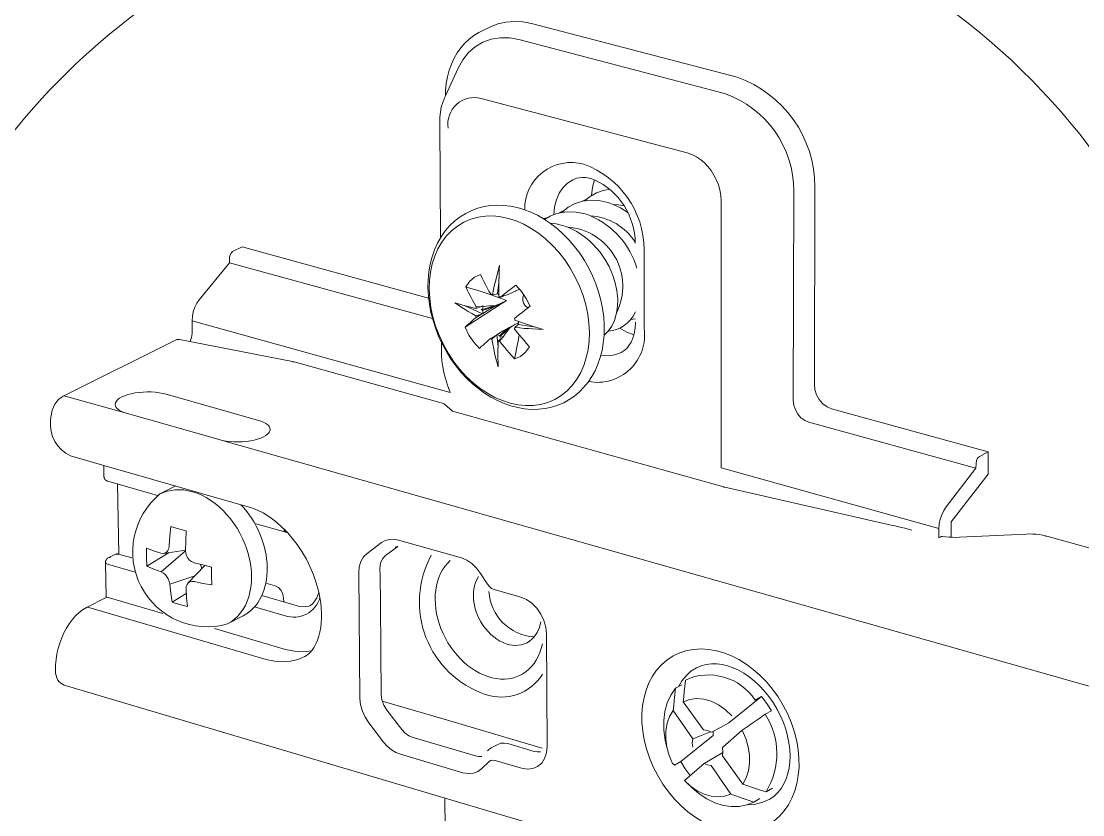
# Model space of a CAD drawing. Header units: metres. Extents: x -8.4 to 7.9, y -3.9 to 2.
# Drawn here: x 1.4515 to 1.5921, y -1.7963 to -1.6912 of the extents above; entities that cross this region are included whole.
import ezdxf

# ---------------------------------------------------------------- set-up
doc = ezdxf.new("R2010")
doc.units = ezdxf.units.M
doc.header["$MEASUREMENT"] = 0
doc.layers.add('PDF15_Geometry_Num_Penna__7', color=7, linetype='Continuous', lineweight=18)

msp = doc.modelspace()

# ---------------------------------------------------------------- linework, layer by layer
at = {"layer": 'PDF15_Geometry_Num_Penna__7', "color": 7, "linetype": 'Continuous', "lineweight": 18, "flags": 128}
for points in [[(1.537417855254832, -1.851493698202419, 0.3615295080487762), (1.611412906961716, -1.762545051636042, 0.3610794286271509), (1.537556355834647, -1.673626190140593)], [(1.558850596593333, -1.742551227074081), (1.558251916667677, -1.742301032478284), (1.557699403601959, -1.741888509245929), (1.557222842467108, -1.74134493170149), (1.556862443108877, -1.740713488197812), (1.556637565823369, -1.740023963805825), (1.556569060160234, -1.739334439413837), (1.556637714748725, -1.713208017673118, 0.3195339185944299), (1.546324633939841, -1.698650564256969), (1.519083208068925, -1.691545335587052)], [(1.555846623264871, -1.744349351806015), (1.555292620945607, -1.744124474520508), (1.554784785486282, -1.743749182626812), (1.554367794493287, -1.743274110745508), (1.554050583487902, -1.742708194397872), (1.55384804500559, -1.742076750894195), (1.553779539342455, -1.741422968587321), (1.553847747154882, -1.713739681189187, 0.3192952708994666), (1.544675434562548, -1.700795089363799), (1.517422094663261, -1.693658586369406)], [(1.544212872411033, -1.715029523685732), (1.54416819480464, -1.714317660490548), (1.544043097506742, -1.713580479985075), (1.543850983799255, -1.712893934100181), (1.543568025625437, -1.71220589896174), (1.543252303873599, -1.711595305007712), (1.542879990486996, -1.71100704985688), (1.542461510240455, -1.710466450819534), (1.541999841641069, -1.709991378938229), (1.541480092153372, -1.709549070634946), (1.540936514608933, -1.709188671276715), (1.540327409908451, -1.70887146027133), (1.539706391179599, -1.708657007760647), (1.512441137251941, -1.701441574328295, 0.5384372620614557), (1.508059753318406, -1.705392266136209)], [(1.526662317217311, -1.738951105550987, 0.5135539451705862), (1.534025186750757, -1.731911404037116), (1.534013272722386, -1.721474715183881, 0.3156787415987523), (1.526029235534732, -1.710180514138623, 0.5053734539226945), (1.518201867820161, -1.71620171515211)], [(1.532851506030832, -1.720627032065265, 0.2884748687905548), (1.527428240316229, -1.712216621587274), (1.527236126608742, -1.712149605177685), (1.526752119206159, -1.712012593851416), (1.526287472099679, -1.711942598934734), (1.525837717528664, -1.711923238638631), (1.525419237282123, -1.711957491470199), (1.525045434641974, -1.712033443401066), (1.524571852014216, -1.712216621587274), (1.523859988819032, -1.712676800933114), (1.523250884118551, -1.71327548085877), (1.522763898208875, -1.714021596885522), (1.522391584822273, -1.714870471406975), (1.522166707536766, -1.715817636662491), (1.522075863070434, -1.716824372059864)], [(1.526197819036186, -1.716754377143182), (1.52503471201644, -1.716507161054479), (1.523917771856633, -1.71646099419454), (1.523115064195119, -1.716541413886046), (1.522322781308429, -1.716745441621904), (1.521557304985575, -1.717049249345372), (1.520832783135247, -1.717478452217447), (1.521634001543215, -1.71802054050834), (1.522493300839493, -1.718687726097131), (1.523306433275832, -1.719410014067139), (1.524086802134151, -1.720212721728654), (1.524809090104159, -1.721060106996561), (1.525486700467775, -1.721961105392138), (1.526119633224999, -1.722923163183118), (1.526684060319088, -1.723926920073398), (1.527191895778413, -1.724955994273967), (1.527632714828151, -1.726007407277732), (1.527994603439928, -1.727091583859517), (1.528299900416942, -1.728174271187757), (1.52852477770245, -1.729270361797914), (1.528672213803544, -1.730366452408071), (1.528739230213133, -1.731461053764682), (1.528739230213133, -1.732533316318096), (1.528716742484582, -1.73283057132596), (1.5292692555503, -1.732264654978324), (1.529721988628408, -1.731597469389533), (1.530083877240185, -1.730852842616328), (1.530331093328889, -1.730038220926442), (1.530365346160456, -1.729905677360812), (1.53050086823318, -1.728976383147853), (1.530523207036376, -1.727981561778852), (1.530423427048767, -1.726943552057004), (1.530185146481342, -1.725859375475219), (1.529833682644389, -1.72478860217535), (1.529372014045002, -1.723735699918039), (1.528807586950913, -1.722743857056131), (1.528174654193689, -1.721829455378635), (1.527281102065844, -1.720801870431613), (1.526773266606518, -1.720314884521937), (1.526243092343996, -1.719875554725747), (1.525689090024732, -1.71946749925403), (1.525102324127447, -1.719092207360336), (1.524503644201791, -1.718777974862043), (1.523894539501309, -1.718508419970143, -0.5336898216331808), (1.530387833889007, -1.729791153763093)], [(1.532851506030832, -1.720494786350344, 0.2367378460232664), (1.526909086529951, -1.716992806635962), (1.526504009565327, -1.716846859788414)], [(1.512204197012707, -1.734555424783411), (1.511447656211131, -1.7337303783187), (1.510814723453907, -1.732792148584462), (1.510308377248128, -1.731766052890986, 0.003875583663909066), (1.515773044211322, -1.728221182674469), (1.515005482933502, -1.728617175192459), (1.515118666203029, -1.728557605050602)], [(1.472334645695016, -1.733415401193634), (1.47240315135815, -1.733382637615613), (1.472471657021285, -1.733372212840789, 0.145151830024719), (1.472028753016583, -1.733434910415092), (1.457054308607439, -1.740906495457427), (1.456793689236818, -1.741050953051428), (1.456488392259804, -1.741310083168504), (1.456217348114357, -1.741615380145518), (1.455980556800478, -1.741963865475377), (1.455788443092992, -1.742348092890351), (1.455630582217072, -1.742766573136892), (1.45550697417272, -1.743196967411804), (1.455438468509586, -1.743660125264737), (1.455414640452843, -1.744102433568021, 0.3218210626770531), (1.458059256900556, -1.748810708654993), (1.462440640834092, -1.750066149394616), (1.462473404412113, -1.75150774682754)], [(1.474187426032103, -1.753543407500127), (1.473045168562007, -1.75331406245398), (1.471926739148654, -1.753294702157876), (1.470876815398436, -1.753476391090538), (1.469895397311352, -1.75384870447714, 0.8103097538968577), (1.478839407335021, -1.771068943234269), (1.480907980510983, -1.76998625590603)], [(1.464203321331622, -1.76184480461852), (1.464303101319231, -1.761810551786953), (1.464405710888603, -1.76180936038403, 0.1963962056569857), (1.463897726503899, -1.761864611690688), (1.46303842720762, -1.762296495219146), (1.463185863308715, -1.762263731641125), (1.46334521343818, -1.762272667162404)], [(1.505834063893298, -1.761966476633263, 0.4649442000522499), (1.512972056141236, -1.780391521509435, 0.3507999112318884), (1.520562334691219, -1.777726502288137)], [(1.513457850648074, -1.766746086965107, 0.3773365124315334), (1.519443905277866, -1.772787541826825), (1.519848982242489, -1.772211200704365), (1.520145343698224, -1.771535079594295), (1.520324054123793, -1.770765135510802)], [(1.482420466412717, -1.768790981009682), (1.486463789791217, -1.769967491311345, 0.4280707663401008), (1.491084049993597, -1.767580962503224)], [(1.54189752992243, -1.785098605193571), (1.539209427271162, -1.781371450342973), (1.539264529652379, -1.780731071318017), (1.539333035315514, -1.780038568418937), (1.539401540978649, -1.779290963138639), (1.539480471416608, -1.778491233984218, -0.369551783161477), (1.548729331641228, -1.781156402130871), (1.54956629213431, -1.780691755024392), (1.545241499835537, -1.78417214056235)], [(1.544393965642276, -1.788555311600141), (1.547092493068369, -1.792281423973257), (1.547771592685532, -1.792509279765857), (1.548504305430365, -1.792759474361654), (1.549305523838334, -1.793017115225183), (1.550164823134611, -1.793297094891908, 0.2921102695744752), (1.550040470463486, -1.783020351869557), (1.549194574449126, -1.78362052104876), (1.548402291562436, -1.784171544860931), (1.547668089564056, -1.784680869573803), (1.54699077705115, -1.785155643604398), (1.544383094091387, -1.787438669291043)]]:
    msp.add_lwpolyline(points, format="xyb", dxfattribs=at)
for points in [[(1.513661431607868, -1.691978559443702), (1.514654763723323, -1.691579439493264), (1.515704687473541, -1.691344137432932), (1.516800778083699, -1.6912532929666), (1.517941546300248, -1.691320309376189), (1.519083803770344, -1.69154369740815)], [(1.512407629047146, -1.692586621666701), (1.512114246098504, -1.692731079260703), (1.511457485284537, -1.693127220704048), (1.510837955809231, -1.693600803331806), (1.510263103940317, -1.694145870129791), (1.509741865199074, -1.694741571548355), (1.509268282571316, -1.6954072678836), (1.508849802324775, -1.696131045107155), (1.508499827741369, -1.696899499937102), (1.508206444792727, -1.697714121626988), (1.507978589000126, -1.69858384569809), (1.507810303349381, -1.699487822600761), (1.507720948136597, -1.700421584574359), (1.507697120079854, -1.701123022994718), (1.509391890615668, -1.69743116345317)], [(1.512407777972501, -1.692585728114573), (1.513661729458577, -1.691978112667638)], [(1.509391443839605, -1.697431908079943), (1.510002037793632, -1.696335817469786), (1.510758578595208, -1.695387162960723), (1.511650641469507, -1.694608283355951), (1.512667801641704, -1.694008114176748), (1.513763892251861, -1.693614951240496), (1.514937424046432, -1.693419859025917), (1.516169036729312, -1.693431773054288), (1.517422988215388, -1.693659628846889)], [(1.507618636417959, -1.701294436077909), (1.507697566855918, -1.701123171920073)], [(1.507618487492604, -1.7012941382272), (1.507471051391509, -1.701644112810606), (1.507337018572332, -1.702004512168837), (1.507156818893217, -1.702624041644143), (1.507031721595319, -1.703273356190378), (1.506963215932184, -1.703927138497251), (1.506940877128988, -1.704592834832496), (1.507065974426886, -1.719906829050221)], [(1.527055926929626, -1.714305150760758), (1.527158685424328, -1.713219484925426), (1.527428240316229, -1.712217217288692)], [(1.529507982893789, -1.713470275222641), (1.528592091962747, -1.713638560873386), (1.527700029088448, -1.713967685907142), (1.526874982623738, -1.714427865252982), (1.526119931075709, -1.715029523685732)], [(1.529190920813759, -1.71524159339074), (1.528027813794013, -1.714991398794943), (1.526921298409031, -1.714948210442098), (1.525893713462009, -1.715073307739996), (1.524898892093007, -1.715390518745381), (1.523962151612316, -1.71587601540151), (1.523126680372781, -1.716541711736755)], [(1.525780530192482, -1.715094157289645), (1.526377720864592, -1.714802263594549)], [(1.529496366716127, -1.715331842155652), (1.529191069739114, -1.715240997689321)], [(1.54420125623337, -1.750405103501779), (1.544213170261742, -1.715029374760376)], [(1.507336422870914, -1.734092415855832), (1.506839012186413, -1.733054406133985), (1.506410107165048, -1.73198214358057), (1.506060132581641, -1.730884563716867), (1.505777174407824, -1.729791451613802), (1.505573146671966, -1.72870578577847), (1.505439113852789, -1.727609695168313), (1.505382522218025, -1.726535943361352), (1.505404861021222, -1.725474105582762), (1.505506130262377, -1.724436095860915), (1.505687819195039, -1.723418935688718), (1.50593652453729, -1.722436028348088), (1.506262671063953, -1.72149779861385), (1.506670726535669, -1.720620628275015), (1.507132395135056, -1.719782178528387), (1.50768639745432, -1.719006277430708), (1.508286566633523, -1.718303349756803), (1.50893885968685, -1.717680841774404), (1.509640298107209, -1.717141731990603), (1.51038641413396, -1.716677084884124), (1.511187632541928, -1.716294346722697), (1.511978426175071, -1.715997985266961), (1.512815386668153, -1.715786511263371), (1.513661282682513, -1.715649499937101), (1.514519092725245, -1.715594397555884), (1.515412644853091, -1.715615247105534), (1.516303218473844, -1.71571651634669), (1.517196770601689, -1.715908630054177), (1.518078408701163, -1.716169249424798), (1.518991321125112, -1.716522202515297), (1.519895298027782, -1.716936215001199), (1.52077544687371, -1.717444050460524), (1.52083352776202, -1.717478303292092)], [(1.522787428414909, -1.716608728146344), (1.523384619087019, -1.71630343116933)], [(1.529913804485186, -1.715491787986537), (1.529496813492191, -1.715332437857071)], [(1.531371039080347, -1.715683901694024), (1.530624923053596, -1.715536465592929), (1.529913059858412, -1.715491787986537)], [(1.531845068484169, -1.71654186066211), (1.530896413975106, -1.715943180736454), (1.529913506634477, -1.715491936911892)], [(1.520630691428999, -1.717353354919548), (1.520901735574446, -1.717308677313156), (1.521159376437974, -1.717262510453217)], [(1.523193250006305, -1.718268352298462), (1.522380117569965, -1.718074749337429), (1.521589323936822, -1.717988372631737)], [(1.526503264938554, -1.716847455489833), (1.526197967961541, -1.716755121769955)], [(1.523510312086336, -1.718371408643873), (1.52319310108095, -1.718268650149171)], [(1.5238942416506, -1.718508122119434), (1.523510014235626, -1.718371110793164)], [(1.479517613400056, -1.721748439985711), (1.479313585664198, -1.721928639664826), (1.479157214041825, -1.722242872163118), (1.479112536435433, -1.722583911225246)], [(1.480771267035423, -1.721126080928666), (1.479517315549347, -1.721748588911066)], [(1.505473366684356, -1.72790322704231), (1.480771118110068, -1.721125634152602)], [(1.479111642883304, -1.72258435800131), (1.47912206765813, -1.723217290758534), (1.475090658308, -1.728109488658488)], [(1.505980904292973, -1.730614115272839), (1.479122216583484, -1.723216992907825)], [(1.514780307797285, -1.727712155812306), (1.514768393768914, -1.726967529039101), (1.514780307797285, -1.726285450914846), (1.51479073257211, -1.725658475171808), (1.514813071375307, -1.725012139132666), (1.514836899432049, -1.724310700712308), (1.514881577038441, -1.723555649164278), (1.514689463330954, -1.724267512359462), (1.514507774398293, -1.724933208694706), (1.514361827550744, -1.725533377873909), (1.514215880703196, -1.726120143771195), (1.514066955348556, -1.726751587274872), (1.513919519247461, -1.727451536441684)], [(1.512340165861494, -1.724787708623222), (1.511571711031547, -1.725145129474361), (1.510906014696302, -1.725700621047171), (1.510386265208605, -1.726413973495901), (1.510623056522484, -1.726899470152031), (1.510849423061539, -1.727350713976592), (1.511063875572221, -1.72775430168767), (1.511278328082905, -1.728162357159386), (1.511515119396783, -1.728592751434298), (1.51178616354223, -1.72906484480851)], [(1.513920114948879, -1.727451089665621), (1.513830759736095, -1.727440664890796), (1.513739915269764, -1.727440664890796), (1.513468871124318, -1.726967082263038), (1.513232079810438, -1.726527752466847), (1.513017627299755, -1.726119696995131), (1.512803174789073, -1.725713130776961), (1.512576808250019, -1.72527380098077), (1.512340016936139, -1.724788304324641)], [(1.514779712095867, -1.725849695327167), (1.514586109134834, -1.727304696042009), (1.514630786741226, -1.727361287676772)], [(1.514960060700337, -1.727801511025091), (1.515310035283743, -1.727520042104819), (1.515649585092325, -1.727248997959373), (1.515965306844163, -1.726998803363576), (1.516281028596002, -1.726763501303244), (1.516620578404583, -1.726489478650704), (1.517015230594382, -1.726187160180783)], [(1.517015081669027, -1.726187011255429), (1.517773111724149, -1.727010568466593), (1.518406044481373, -1.72794879820083), (1.518912390687152, -1.728988297176224)], [(1.513920263874234, -1.727450940740266), (1.514440013361931, -1.727382435077131)], [(1.514586406985543, -1.727303951415235), (1.514438970884449, -1.727382881853195)], [(1.514779712095867, -1.727382584002486), (1.514699292404361, -1.727375137734754), (1.514630786741226, -1.727361734452836)], [(1.514779712095867, -1.727711262260178), (1.514869067308652, -1.727754450613024), (1.514959911774982, -1.727802106726509)], [(1.515503191468712, -1.7275755912621), (1.515355755367618, -1.727656010953606), (1.514959613924273, -1.727801957801154)], [(1.516237095616383, -1.727327332695914), (1.515887121032977, -1.727450940740266), (1.515458216011611, -1.727608801616185)], [(1.51710533043394, -1.726909299225437), (1.516237095616383, -1.727327779471978)], [(1.516879410670949, -1.727010121690529), (1.516959830362455, -1.726989272140879), (1.517105777210003, -1.726908852449373)], [(1.517512492353527, -1.726706313967061), (1.516959979287809, -1.726989272140879)], [(1.518088386699924, -1.727440664890796), (1.517940950598829, -1.727769789924552), (1.517932015077551, -1.728173377635629), (1.518055623121903, -1.72859185788217), (1.518314753238978, -1.72895672500104), (1.518642389019188, -1.729190537807826)], [(1.474152577499117, -1.730896477745238), (1.474186830330684, -1.730300776326675), (1.474310438375036, -1.729700607147472), (1.474502552082523, -1.729110862743094), (1.47477359622797, -1.728568774452201), (1.475090807233355, -1.728110084359907)], [(1.511741932711902, -1.729260085948443), (1.511210269195834, -1.729137967157638), (1.510736686568075, -1.729020316127472), (1.510294378264792, -1.728907132857945), (1.509865473243426, -1.72879692809551), (1.509414229418864, -1.728671830797612), (1.50893915753756, -1.728525883950064), (1.509414229418864, -1.728840116448356), (1.509865473243426, -1.729137967157638), (1.510294378264792, -1.729407522049538), (1.510723283286158, -1.729666652166614), (1.511198355167462, -1.729948121086885), (1.51173001868353, -1.730241504035527)], [(1.510227659705913, -1.728898197336666), (1.512622379408539, -1.729983863171999)], [(1.512486261634397, -1.729012125232967), (1.511741634861192, -1.729259341321671), (1.511763973664388, -1.729156582826969), (1.511786312467584, -1.729065738360637)], [(1.511786759243649, -1.729065440509928), (1.512486708410461, -1.729011827382257)], [(1.515005482933502, -1.728616132714976), (1.51424745287838, -1.728918451184898), (1.51348048730198, -1.729156731752323), (1.512633102034072, -1.729418840376491), (1.512417160269844, -1.729418840376491)], [(1.512633102034072, -1.728929918437205), (1.512485665932978, -1.729011827382257)], [(1.514147226114707, -1.729065142659219), (1.513469615751091, -1.72946277335611), (1.512654994061205, -1.729934866730322), (1.51262371973673, -1.729982522843807)], [(1.514147672890771, -1.729065291584573), (1.513423895667216, -1.729290168870081), (1.512633102034072, -1.729532917198146), (1.512645016062444, -1.729732477173365), (1.512655440837269, -1.729935015655676)], [(1.512633548810137, -1.728930067362559), (1.512678226416529, -1.728997083772148), (1.512645462838508, -1.729201111508006), (1.512633548810137, -1.729418542525782)], [(1.512678226416529, -1.728997083772148), (1.513130959494637, -1.728965809447673), (1.513536036459261, -1.728944959898023), (1.514247899654444, -1.728918153334188)], [(1.514147077189352, -1.729065440509928), (1.515118070501611, -1.728557605050602)], [(1.518912986388571, -1.72898814825087), (1.518528758973597, -1.729281531199512), (1.518178784390191, -1.729563000119783), (1.517851148609981, -1.729810216208487), (1.517545851632967, -1.730049986029459), (1.517218215852757, -1.730307626892988), (1.516857816494526, -1.730602499095177)], [(1.510307632621355, -1.73176679751776), (1.510554848710059, -1.731538941725159), (1.510791640023938, -1.731327467721569), (1.511019495816539, -1.731123439985711), (1.511244373102047, -1.730919412249853), (1.511481164415925, -1.730706448992716), (1.511764122589743, -1.730468168425291)], [(1.51173001868353, -1.730241801886236), (1.512476134710281, -1.73004968817875)], [(1.512476879337055, -1.730050134954814), (1.511763526888325, -1.730468615201355), (1.511741188085129, -1.730355431931828), (1.511730763310304, -1.730242248662301)], [(1.512417904896617, -1.729418840376491), (1.512633846660846, -1.729533512899565)], [(1.512476134710281, -1.730049837104104), (1.512623570811376, -1.729982820694516)], [(1.516858114345235, -1.730602499095177), (1.516880453148432, -1.730705257589879), (1.516890877923256, -1.730818440859407)], [(1.529269404475655, -1.73226420820226), (1.529823406794919, -1.732195702539125), (1.530377409114183, -1.732048266438031), (1.53089715860188, -1.731821899898977), (1.531381166004462, -1.731538941725159), (1.531823474307746, -1.731178542366928), (1.532228551272369, -1.73076304062748), (1.532580015109322, -1.73027754397135), (1.532873398057964, -1.729741412694643)], [(1.532252379329112, -1.730725511438111), (1.532873398057964, -1.730637645478872)], [(1.473903872156867, -1.733651001104676), (1.474051308257961, -1.733132740870526), (1.474142152724292, -1.732590652579633), (1.474176405555859, -1.732070903091936), (1.474152577499117, -1.73089588204382)], [(1.508331244239915, -1.74040565948977), (1.474152875349826, -1.730896775595947)], [(1.516033365731234, -1.731856152730544), (1.515366180142443, -1.732255272680982), (1.51455453695965, -1.73272885530874)], [(1.514936232643595, -1.733133485497299), (1.514903469065573, -1.732871376873131), (1.515491724216405, -1.732342691864156), (1.516033812507298, -1.73185570595448)], [(1.515377796320105, -1.732974879994607), (1.515185682612618, -1.73295254119141), (1.514993568905131, -1.732906374331472), (1.515638415690726, -1.732341947237383), (1.516225181588011, -1.731820708496139)], [(1.516225330513366, -1.731821155272203), (1.515851527873217, -1.732354308041818), (1.51562665058771, -1.73264769099046), (1.515377945245459, -1.732973837517124)], [(1.516834733064557, -1.731440204215032), (1.516033514656589, -1.73185570595448)], [(1.517365651953852, -1.731155161086249), (1.516892069326093, -1.731405355682046), (1.516224883737302, -1.731820857421494)], [(1.516868688045415, -1.735966343593279), (1.517635653621816, -1.735616369009872), (1.518302839210607, -1.735068323704794), (1.518834502726675, -1.734351992748971), (1.518450275311702, -1.733936491009523), (1.51811072550312, -1.733537371059085), (1.517806917779652, -1.733179950207947), (1.517500131549092, -1.732816572342623), (1.5171858990508, -1.732435323434742), (1.516834435213847, -1.731993015131459)], [(1.517229832030419, -1.731495604446958), (1.516879857447013, -1.731800901423972), (1.516857518643817, -1.731902170665128), (1.516835179840621, -1.731993015131459)], [(1.516880155297722, -1.731800752498618), (1.517535426858142, -1.731855854879835), (1.518144531558624, -1.731910957261052), (1.518720872681084, -1.731946699346166), (1.519297213803544, -1.731992866206105), (1.519950996110418, -1.732025629784125), (1.520652434530776, -1.732062861122786), (1.519950996110418, -1.73184543010501), (1.519309127831916, -1.731641402369152), (1.518720872681084, -1.731461202690036), (1.518154956333448, -1.73126908898255), (1.517545851632967, -1.731051657964774), (1.516892069326093, -1.730817845157988)], [(1.517377268131514, -1.731417120785062), (1.517229832030419, -1.731496051223022)], [(1.517376821355449, -1.731417120785063), (1.517332143749057, -1.731347125868381), (1.517364907327079, -1.731178840217638), (1.517376821355449, -1.730998640538522)], [(1.519680994442454, -1.73176679751776), (1.517377119206159, -1.731416822934353)], [(1.532873993759383, -1.731068486529848), (1.532827826899444, -1.731881618966188), (1.532714643629917, -1.732580078879453), (1.532658051995154, -1.732781128108219), (1.531709397486091, -1.732420728749988), (1.530783081780224, -1.731881618966188)], [(1.47247180594664, -1.733371766064725), (1.487650278091641, -1.736341337636264), (1.487660702866466, -1.736350273157543), (1.50744990399115, -1.741864979039896), (1.50752883442911, -1.74189625336437), (1.507597340092245, -1.741955823506227)], [(1.513661431607868, -1.733256051064168), (1.513379962687597, -1.733497310138687), (1.513131257345347, -1.733719208917102), (1.512904890806293, -1.733924725906506), (1.512678524267238, -1.734116839613993), (1.512452157728184, -1.734331292124676), (1.512203452385934, -1.734556169410183)], [(1.513830312960031, -1.733345853053017), (1.513965835032754, -1.734023463416634), (1.514090932330653, -1.734637035877754), (1.514216029628551, -1.735189548943472), (1.514348573194181, -1.735753976037561), (1.514507923323647, -1.736349677456124), (1.514689612256309, -1.736996013495266), (1.514665784199567, -1.736400312076702), (1.514644934649917, -1.735844820503892), (1.514644934649917, -1.735323581762648), (1.514655359424742, -1.734805321528498), (1.514665784199567, -1.734240894434409), (1.514689612256309, -1.733607961677185)], [(1.514362423252163, -1.73284084717543), (1.514508370099711, -1.732769363005202)], [(1.514666379900985, -1.734351992748971), (1.514508519025066, -1.732770405482685)], [(1.514554388034295, -1.73272885530874), (1.514722673685039, -1.732807785746699), (1.514902873364155, -1.732871823649195)], [(1.514689612256309, -1.733607365975767), (1.515276378153594, -1.733111444544812)], [(1.515275782452176, -1.733110550992685), (1.514869216234006, -1.73361838645201)], [(1.514936828345013, -1.73313318764659), (1.514993419979776, -1.732906821107536)], [(1.515275186750757, -1.733110104216621), (1.515422622851851, -1.733043087807032), (1.515377945245459, -1.732974582143898)], [(1.517467367971071, -1.732769660855912), (1.517376523504741, -1.733325152428722), (1.517251426206842, -1.734011698313616), (1.517173985022429, -1.734410818264054), (1.517083140556098, -1.734872486863441), (1.516981871314942, -1.735381811576313), (1.516868688045415, -1.735965598966505)], [(1.530987109516083, -1.735108086774483), (1.531371336931056, -1.734860870685779), (1.531721311514462, -1.734555573708765), (1.532014694463105, -1.734195174350534), (1.532285738608552, -1.733754355300797), (1.53252252992243, -1.733212267009904), (1.532658051995154, -1.732781872734992)], [(1.507167690444106, -1.733764184374204), (1.507178115218931, -1.735470868938389)], [(1.51686853912006, -1.735965896817214), (1.516485800958633, -1.735550395077766), (1.516156675924877, -1.735167656916339), (1.515851378947862, -1.734817682332933), (1.515547571224396, -1.734454304467609), (1.515219935444185, -1.734050716756532), (1.514868471607233, -1.733618833228074), (1.514779116394449, -1.733618833228074), (1.514689761181664, -1.733606919199703)], [(1.487491821514304, -1.736373356587512), (1.487570751952263, -1.736342082263037), (1.487649682390223, -1.736342082263037)], [(1.507177966293576, -1.735471762490516), (1.507222643899968, -1.736216389263721), (1.507335827169495, -1.736995268868493), (1.507495177298961, -1.73776372369844), (1.507697715781273, -1.73855153882449), (1.507968759926719, -1.739421262895593), (1.508330648538497, -1.740405659489769)], [(1.528287837463216, -1.735480400161085), (1.529236491972279, -1.735550395077766), (1.530150893649774, -1.735425297779868), (1.530986364889309, -1.735108086774483)], [(1.457053712906021, -1.740906495457427), (1.457201149007116, -1.740858839343942), (1.457357520629488, -1.740879688893592)], [(1.457357669554843, -1.740879837818946), (1.465579838384568, -1.743206051858437)], [(1.470708678673046, -1.740631877103469), (1.482828224033724, -1.744054181753117)], [(1.5075974890176, -1.741955823506227), (1.508623584711076, -1.742856821901804), (1.508544654273115, -1.742832993845062)], [(1.465580583011341, -1.743205902933082), (1.47771204240039, -1.746652035639473)], [(1.544721899273195, -1.752945770051953), (1.508623882561785, -1.742857566528578)], [(1.558850447667978, -1.742550929223372), (1.57959872807655, -1.748247324038387), (1.578389454196866, -1.748913020373632)], [(1.555846921115581, -1.744348756104597), (1.577971271801034, -1.750436824602317), (1.577984675082952, -1.749788999309629)], [(1.477711297773616, -1.746652631340892), (1.596224605743307, -1.780251680601428)], [(1.579599174852614, -1.748246877262323), (1.579575346795872, -1.751213470326769), (1.574698041431382, -1.757539819391915)], [(1.578390049898285, -1.748912871448277), (1.578186022162426, -1.749116899184135), (1.578040075314878, -1.749431131682427), (1.577984972933661, -1.749790041787112)], [(1.481709347844306, -1.755574600412074), (1.462441385460865, -1.750065851543907)], [(1.544200958382661, -1.750404358875006), (1.573070138379802, -1.758432924743697), (1.573114815986194, -1.757822330789669), (1.573239913284092, -1.757202801314363), (1.573442451766404, -1.756592207360336), (1.573703071137026, -1.756024801759154), (1.574018792888864, -1.755549729877849)], [(1.574018346112801, -1.755550325579267), (1.577970825024971, -1.750436228900899)], [(1.462971559723387, -1.752153040389199), (1.462959645695015, -1.752153040389199), (1.462947731666644, -1.752153040389199), (1.462947731666644, -1.752141126360828), (1.462926882116994, -1.752141126360828), (1.462914968088623, -1.752129212332457), (1.462903054060252, -1.752129212332457), (1.462892629285427, -1.752129212332457), (1.462880715257056, -1.752118787557631), (1.462870290482231, -1.752118787557631), (1.46285837645386, -1.752118787557631), (1.462847951679035, -1.752109852036353), (1.462836037650664, -1.752109852036353), (1.462836037650664, -1.752097938007982), (1.462824123622292, -1.752097938007982), (1.462813698847467, -1.752086023979611), (1.462801784819096, -1.752086023979611), (1.462791360044271, -1.752071131444147), (1.4627794460159, -1.752062195922868), (1.462767531987529, -1.752062195922868), (1.462767531987529, -1.752051771148043), (1.462755617959157, -1.752051771148043), (1.462746682437879, -1.752042835626765), (1.462734768409508, -1.752042835626765), (1.462734768409508, -1.752027943091301), (1.462722854381136, -1.752027943091301), (1.462710940352765, -1.752016029062929), (1.46270051557794, -1.752007093541651), (1.462690090803116, -1.751996668766826), (1.462678176774744, -1.751981776231362), (1.462666262746373, -1.751972840710084), (1.462655837971548, -1.751960926681712), (1.462643923943177, -1.751950501906888), (1.462632009914806, -1.751940077132062), (1.462632009914806, -1.751926673850145), (1.46262158513998, -1.751926673850145), (1.462609671111609, -1.751917738328866), (1.462609671111609, -1.751901356539856), (1.462599246336785, -1.751893910272124), (1.462587332308413, -1.75187901773666), (1.462575418280042, -1.751859657440556), (1.462564993505217, -1.751847743412185), (1.462554568730392, -1.751825404608989), (1.462554568730392, -1.751814979834164), (1.462542654702021, -1.751801576552247), (1.46253074067365, -1.751780727002597), (1.46253074067365, -1.751768812974225), (1.46253074067365, -1.751756898945854), (1.462518826645278, -1.751756898945854), (1.462518826645278, -1.751746474171029), (1.462518826645278, -1.751734560142658), (1.462508401870453, -1.751725624621379), (1.462508401870453, -1.751713710593008), (1.462508401870453, -1.751700307311091), (1.462497977095629, -1.751689882536266), (1.462497977095629, -1.75166754373307), (1.462497977095629, -1.751655629704698), (1.462486063067257, -1.751655629704698), (1.462486063067257, -1.751643715676327), (1.462486063067257, -1.751621376873131), (1.462486063067257, -1.75160946284476), (1.462474149038886, -1.751597548816388), (1.462474149038886, -1.751576699266739), (1.462474149038886, -1.751564785238367), (1.462474149038886, -1.751545424942264), (1.462474149038886, -1.751533510913893), (1.462474149038886, -1.751518618378429), (1.462474149038886, -1.751506704350057)], [(1.469545124877237, -1.754038733229662), (1.462971559723387, -1.752153338239908)], [(1.464428794318548, -1.761821572263196), (1.464270933442628, -1.75252565162651)], [(1.471973948486075, -1.75278716454926), (1.469894950535288, -1.75384900232785)], [(1.544551826518195, -1.752976299749654), (1.544630756956155, -1.752945025425179), (1.544721601422486, -1.752945025425179)], [(1.569479399154055, -1.75864544122477), (1.568993902497926, -1.758523322433964), (1.568563508223013, -1.758398225136065), (1.568145027976473, -1.75829695589491), (1.567716122955106, -1.758183772625383), (1.56725445435572, -1.758072078609402), (1.566745129642848, -1.757958895339875), (1.54472204819855, -1.752946067902662)], [(1.486814062225333, -1.759008223388675), (1.486645776574588, -1.758817598934735), (1.485875832491095, -1.758061058133159), (1.485107377661148, -1.757407275826285), (1.484329987309922, -1.756838380971557), (1.483560043226429, -1.756366287597345), (1.482918174947926, -1.756038651817135), (1.482295666965527, -1.755769096925235), (1.481708901068242, -1.755574004710655)], [(1.471330293103317, -1.758159497792577), (1.471206685058965, -1.759438766588942), (1.471114351339088, -1.76070463210339), (1.471059248957871, -1.76105311743325), (1.470934151659972, -1.761347989635438), (1.470764376755682, -1.761540103342925), (1.470572263048195, -1.761662222133731), (1.47031313293112, -1.761730727796866), (1.470019749982477, -1.761684560936927)], [(1.471329697401898, -1.758159497792577), (1.472334943545725, -1.758452880741219), (1.4733610392392, -1.758747752943408)], [(1.47336133708991, -1.758747901868763), (1.473306234708693, -1.760036106186407), (1.473271981877125, -1.761324310504051)], [(1.482441911663785, -1.757746825634866), (1.486555229958967, -1.75891886817589), (1.486430132661069, -1.758839937737931), (1.486349712969562, -1.758692501636836), (1.486318438645088, -1.758488473900978)], [(1.573319141572762, -1.759502655566083), (1.57305852220214, -1.759651580920724), (1.573070436230511, -1.758433371519761)], [(1.574640854095199, -1.759573246184183), (1.574673617673221, -1.759154765937642), (1.574685531701592, -1.758748199719472), (1.574697445729964, -1.757540415093334)], [(1.486825678402995, -1.759008223388675), (1.486554634257548, -1.75891886817589)], [(1.490925593416259, -1.766844973400589), (1.490892829838238, -1.766664773721473), (1.490597957636049, -1.765617828478348), (1.490236069024272, -1.764553012192665), (1.489796739228081, -1.763528405752736), (1.489287414515209, -1.762487417523796), (1.488700648617924, -1.761480682126423), (1.4880677158607, -1.760533516870907), (1.487378191468713, -1.759641453996608), (1.486813764374623, -1.759008521239384)], [(1.501485592463137, -1.759945559570785), (1.500876487762655, -1.759835354808351), (1.500288232611824, -1.759857693611547), (1.499734230292559, -1.760003640459095), (1.499250222889977, -1.760286598632912), (1.497318661040284, -1.761719260544558)], [(1.509810221936854, -1.762319131873052), (1.501485294612428, -1.759945261720075)], [(1.573318843722052, -1.759503251267501), (1.573351607300073, -1.759482401717852), (1.573387349385187, -1.75947048768948), (1.573409688188383, -1.75947048768948), (1.573442451766404, -1.759460062914656), (1.573466279823147, -1.759460062914656), (1.573499043401168, -1.759460062914656)], [(1.573499192326522, -1.759459616138592), (1.573940011376259, -1.75952663254818), (1.574403169229193, -1.759560885379747), (1.574866327082126, -1.75958471343649), (1.575319060160234, -1.759595138211315), (1.575770303984796, -1.759572799408119)], [(1.58737084448455, -1.759438915514296), (1.587175752269971, -1.759383813133079), (1.586782589333719, -1.759303393441573), (1.586376023115549, -1.759236377031985), (1.585959032122554, -1.759191699425593), (1.585516723819271, -1.759154468086932), (1.585075904769534, -1.759142554058561), (1.584635085719797, -1.759154468086932), (1.575771048611569, -1.759572948333473)], [(1.587188857701179, -1.759459616138592), (1.587278212913964, -1.759425363307024), (1.587370546633841, -1.759438766588942)], [(1.587370397708486, -1.759439511215715), (1.601655317725643, -1.763403904156256), (1.601567451766404, -1.763391990127885), (1.601475118046527, -1.763424753705906)], [(1.468099506459737, -1.761041948031651), (1.469037736193975, -1.761371073065408), (1.470019154281058, -1.7616853055637)], [(1.468144630842193, -1.763403904156256), (1.468099953235801, -1.762225904601046), (1.468099953235801, -1.761041948031651)], [(1.471114351339088, -1.761620969810495), (1.468144779767548, -1.763403606305547)], [(1.473272726503899, -1.761388348406546), (1.470052960336562, -1.764180698806063)], [(1.470391616593016, -1.761719856245977), (1.473273322205317, -1.761301375999436)], [(1.47327213080248, -1.761323565877277), (1.473306383634047, -1.761707793292251), (1.473419566903574, -1.762057767875657), (1.473587852554318, -1.7623511508243), (1.473803794318548, -1.762601345420096), (1.474085263238819, -1.762812819423687), (1.474412899019029, -1.762961744778327), (1.475553667235579, -1.76325512772697), (1.476728688283695, -1.763538085900788)], [(1.499768929900191, -1.762001176240893), (1.501405619547695, -1.760791902361209), (1.501293925531713, -1.760815730417951), (1.501168828233816, -1.760852961756612), (1.501057134217835, -1.760893171602365)], [(1.4626655181196, -1.762914535440906), (1.462745937811106, -1.763041121992351), (1.462938051518592, -1.763130477205135), (1.466619486285316, -1.764204229012096)], [(1.462756958287349, -1.767548496775913), (1.462666113821018, -1.762915428993034), (1.462666113821018, -1.762903514964663), (1.462666113821018, -1.762893090189838), (1.462666113821018, -1.762872240640188), (1.462678027849389, -1.76286330511891), (1.462678027849389, -1.762849901836992), (1.462678027849389, -1.762839477062167), (1.462678027849389, -1.762827563033796), (1.462678027849389, -1.762814159751878), (1.462678027849389, -1.762802245723507), (1.462678027849389, -1.762790331695136), (1.462689941877761, -1.762781396173857), (1.462689941877761, -1.762770971399032), (1.462689941877761, -1.762760546624207), (1.462689941877761, -1.76274714334229), (1.462700366652586, -1.762724804539094), (1.462700366652586, -1.762714379764269), (1.462700366652586, -1.762697997975258), (1.46271079142741, -1.762692040961073), (1.46271079142741, -1.762680126932701), (1.46271079142741, -1.76266821290433), (1.462722705455782, -1.762656298875959), (1.462722705455782, -1.762645874101134), (1.462722705455782, -1.762633960072763), (1.462734619484153, -1.762633960072763), (1.462734619484153, -1.762622046044391), (1.462746533512524, -1.762601196494742), (1.462746533512524, -1.76258928246637), (1.462756958287349, -1.762577368437999), (1.462756958287349, -1.762566943663174), (1.462767383062174, -1.762566943663174), (1.462767383062174, -1.762555029634803), (1.462779297090545, -1.762544604859978), (1.462779297090545, -1.762531201578061), (1.462791211118917, -1.762520776803236), (1.462801635893741, -1.762511841281957), (1.462801635893741, -1.762501416507132), (1.462813549922113, -1.762488013225215), (1.462823974696938, -1.762476099196843), (1.462835888725309, -1.762467163675565), (1.462835888725309, -1.762452271140101), (1.46284780275368, -1.762452271140101), (1.46284780275368, -1.762441846365276), (1.462858227528505, -1.762441846365276), (1.462858227528505, -1.762429932336905), (1.462870141556876, -1.762429932336905), (1.462882055585247, -1.762420996815626), (1.462882055585247, -1.762409082787255), (1.462892480360072, -1.762409082787255), (1.462892480360072, -1.762397168758884), (1.462902905134897, -1.762397168758884), (1.462914819163268, -1.762386743984059), (1.462926733191639, -1.762374829955688), (1.462938647220011, -1.762365894434409), (1.462947582741289, -1.762351001898945), (1.462959496769661, -1.762351001898945), (1.462971410798032, -1.762342066377667), (1.462983324826403, -1.762342066377667), (1.462983324826403, -1.762325684588656), (1.462993749601228, -1.762325684588656), (1.4630056636296, -1.76231972757447), (1.463016088404424, -1.762307813546099), (1.463028002432796, -1.762307813546099), (1.46303842720762, -1.762295899517728)], [(1.463897875429253, -1.761864462765333), (1.464033397501976, -1.761821274412487), (1.464203172406267, -1.76184510246923)], [(1.466179858638416, -1.76232613136472), (1.464406157664643, -1.761809360384116)], [(1.497318809965638, -1.761719856245977), (1.496843738084334, -1.76218301409891), (1.496493763500928, -1.762790629545845), (1.496279310990245, -1.763503981994575), (1.49621080532711, -1.764294775627718)], [(1.499769376676255, -1.762001920867667), (1.499362810458085, -1.762441250663858), (1.499114105115835, -1.763028016561143), (1.499035174677875, -1.763719030206677)], [(1.512362653590045, -1.764361047410533), (1.511832479327523, -1.763659608990174), (1.511211460598671, -1.763063907571611), (1.510521936206684, -1.762612663747049), (1.509810073011499, -1.762319280798406)], [(1.468144928692903, -1.763404797708384), (1.46908315842714, -1.763796471391089), (1.470052662485853, -1.764180698806063), (1.470346045434495, -1.764329624160704), (1.470617089579942, -1.764553012192665), (1.4708211173158, -1.764815120816833), (1.470990892220091, -1.765099568244198), (1.471126414292814, -1.765434650292139), (1.471205344730774, -1.765806963678742)], [(1.473588299330383, -1.765669952352472), (1.475825158157089, -1.763322888763331)], [(1.475249114885338, -1.763174112334045), (1.475350384126494, -1.763458559761409), (1.475429314564454, -1.763741517935227)], [(1.476728241507631, -1.763538532676852), (1.476740155536003, -1.764723978499793), (1.476761005085653, -1.765896021040817)], [(1.496210656401755, -1.76429388207559), (1.496380431306046, -1.780942247470898)], [(1.499045152676636, -1.76477908088101), (1.499034727901811, -1.763718732355967)], [(1.513289118221266, -1.765806665828033), (1.512362802515399, -1.764360600634469)], [(1.474514615036249, -1.764701192920533), (1.471205493656128, -1.765806219051969)], [(1.471488153979236, -1.768180684906363), (1.471330293103317, -1.7670041746047), (1.471206685058965, -1.765806814753387)], [(1.474447300775952, -1.765458031572818), (1.474119664995741, -1.765422289487705), (1.473848620850295, -1.765492284404386), (1.473644593114437, -1.765626317223562), (1.473486732238518, -1.765821409438142), (1.473375038222537, -1.766090964330042), (1.473351210165795, -1.766429024885077), (1.473419715828929, -1.767614470708019), (1.473520985070085, -1.768767152952939)], [(1.476761600787071, -1.76589676566759), (1.475588068992501, -1.765697205692372), (1.474447300775952, -1.7654574358714)], [(1.485153246670377, -1.766036457650244), (1.483911209212672, -1.765670101277827)], [(1.499080150134977, -1.768226702840947), (1.499045897303409, -1.76477908088101)], [(1.514135461011691, -1.766498721951049), (1.513818250006305, -1.766349796596408), (1.513526356311209, -1.7661249193109), (1.51328956499733, -1.765806219051969)], [(1.473384569445234, -1.767037682809494), (1.471488749680655, -1.768181429533136)], [(1.483368227369651, -1.76731125868597), (1.487920875461024, -1.768630737328088), (1.488372119285586, -1.768732006569244), (1.48881442758887, -1.768778173429183), (1.489231418581864, -1.768767748654358), (1.489591817940095, -1.768709667766048), (1.489807759704325, -1.768654565384831)], [(1.48627167608373, -1.767627427213872), (1.486180831617399, -1.767119591754547), (1.48594404030352, -1.766632605844871), (1.485582151691743, -1.766249867683443), (1.485153246670377, -1.766036904426307)], [(1.489807164002905, -1.768655012160895), (1.490124375008291, -1.768369075479984), (1.490416268703387, -1.767996762093382), (1.490654549270813, -1.767593174382305), (1.490846662978299, -1.767130016529372), (1.490925593416259, -1.766845569102007)], [(1.51767109785622, -1.767502180990619), (1.514135609937045, -1.76649842410034)], [(1.456048764612904, -1.777205859248312), (1.456059189387729, -1.776493996053129), (1.456127695050863, -1.775756815547656), (1.456240878320391, -1.775024102802823), (1.456409163971135, -1.774316707368278), (1.456625105735364, -1.773601865666002), (1.456884235852439, -1.772915319781107), (1.457177618801083, -1.772258558967141), (1.457515679356117, -1.771624136956371), (1.457877567967894, -1.771050774341003), (1.458272220157693, -1.770507196796564), (1.458701125179059, -1.770009786112063), (1.459153858257167, -1.769579391837151), (1.459651268941668, -1.769195164422178), (1.460159104400993, -1.768892845952256), (1.462756362585931, -1.767549539253396)], [(1.462779594941254, -1.76753717844896), (1.462870439407586, -1.767525264420589), (1.463016386255134, -1.76755802799861)], [(1.463016535180488, -1.767558176923964), (1.470267710697954, -1.769669938452772)], [(1.473521282920794, -1.768767450803649), (1.472493697973772, -1.768485981883377), (1.471488451829946, -1.768180684906363)], [(1.486283292261392, -1.768156707924266), (1.486271378233021, -1.767628022915291)], [(1.49913674176974, -1.774763930208265), (1.499080150134977, -1.768226107139529)], [(1.521104720832821, -1.772394676741283), (1.521012387112944, -1.771501124613437), (1.520754746249415, -1.770597147710767), (1.520346690777699, -1.769748273189313), (1.519804602486805, -1.768970882838088), (1.519150820179932, -1.768315611277668), (1.518427042956378, -1.767819689846714), (1.517670502154802, -1.767502478841329)], [(1.460158806550284, -1.768892697026902), (1.460295817876553, -1.768858444195334), (1.460464103527297, -1.768868868970159)], [(1.460464252452652, -1.768869315746223), (1.483979565950452, -1.775772005933829)], [(1.47713540342722, -1.771682068919326), (1.48652067927669, -1.774428252458904)], [(1.521171588317055, -1.787290786413885), (1.521104571907467, -1.772395272442701)], [(1.489084280331479, -1.775376758042612), (1.488157964625612, -1.77577141023241), (1.487176546538528, -1.776006712292743), (1.486137047563135, -1.776085642730703), (1.485075209784545, -1.776006712292743), (1.483979119174388, -1.77577141023241)], [(1.486520381425981, -1.774427954608195), (1.487705827248922, -1.774673681443352), (1.488868934268668, -1.774742187106487), (1.489987363682021, -1.774617089808589)], [(1.499961937159805, -1.782502538411471), (1.49955388168809, -1.781833863569133), (1.499284326796189, -1.781102640077846), (1.499191993076312, -1.780355034797549), (1.499136890695095, -1.774764376984329)], [(1.538554006785387, -1.77937346778511), (1.539027589413145, -1.778605012955163), (1.539593505760781, -1.777915488563176), (1.540224949264458, -1.777330211919437), (1.540948726488013, -1.776865564812957)], [(1.457222445332829, -1.779169142198543), (1.456973739990578, -1.779055958929016), (1.456748862705071, -1.778908522827921), (1.456544834969213, -1.778714919866888), (1.456386974093293, -1.778503445863298), (1.456241027245745, -1.778210062914655), (1.456136779497497, -1.77789285190927), (1.456071252341455, -1.777562237621968), (1.456048913538258, -1.777206306024376)], [(1.590254635051817, -1.818654615026616), (1.457222594258183, -1.779168546497125)], [(1.536826323746198, -1.78647586687329), (1.536634210038712, -1.785154898977625), (1.536610381981969, -1.783866694659981), (1.536759307336609, -1.782648485259019), (1.537063115060077, -1.781509206296016), (1.537548611716207, -1.780478642841901), (1.538169630445059, -1.779588069221148)], [(1.540461889503692, -1.786295369343465), (1.537864631318755, -1.782514154589133), (1.537933136981889, -1.781857393775166), (1.538001642645024, -1.781155955354807), (1.538080573082984, -1.780411328581603), (1.538169928295768, -1.779587771370438)], [(1.539006293087432, -1.779126251696407), (1.53816933259435, -1.779587920295794)], [(1.49638087808211, -1.780941800694834), (1.496471722548441, -1.781766847159544), (1.496696599833949, -1.782605296906173), (1.497058488445726, -1.783415450835419), (1.497543985101855, -1.784148163580253)], [(1.507528387653046, -1.783689175637249), (1.499338982401343, -1.781292966681077)], [(1.539209874047226, -1.781370854641554), (1.540055770061586, -1.781064068410994), (1.540971660992628, -1.780955352902106), (1.541932229530062, -1.781032794086519), (1.542913647617146, -1.781314263006791), (1.543874216154579, -1.781789334888095), (1.544788617832074, -1.782431203166598), (1.545634513846435, -1.783235400081658)], [(1.54956629213431, -1.780691755024392), (1.550267730554669, -1.781586796405783), (1.550876835255149, -1.782557789718042)], [(1.499961490383741, -1.782502389486116), (1.501925815811455, -1.785041566782744)], [(1.537774531479196, -1.789558919565066), (1.537323287654635, -1.788485167758105), (1.537017990677621, -1.78738014162667), (1.536872043830073, -1.786284051016513), (1.536882468604898, -1.785210299209552), (1.537052243509188, -1.784209520826365), (1.537390304064223, -1.783302565416601), (1.537865375945528, -1.782514750290551)], [(1.550876686329795, -1.782557789718042), (1.550039725836713, -1.783020947570976)], [(1.497544282952565, -1.784148908207026), (1.499508608380279, -1.786702978039117)], [(1.520515721055216, -1.787505387849923), (1.507527940876982, -1.783688431010476)], [(1.545241053059474, -1.784171991636995), (1.544146451702863, -1.784760246787827), (1.542947602598004, -1.785402115066329)], [(1.501926262587519, -1.785041715708098), (1.502378995665627, -1.785527212364227), (1.502876406350128, -1.785890590229551), (1.503417005387475, -1.786125892289884), (1.511685341077138, -1.788554864824077)], [(1.540451762579576, -1.787403373981993), (1.540395170944813, -1.786838946887904), (1.540462187354401, -1.786295369343465), (1.541693800037281, -1.785800937166057), (1.542822654225459, -1.785334800806031)], [(1.542947602598004, -1.785402561842393), (1.542417428335482, -1.78516725978206), (1.541897678847785, -1.785098754118926)], [(1.54316279973546, -1.78527731561914), (1.543150885707088, -1.785551338271679), (1.54316279973546, -1.785834296445497)], [(1.54699077705115, -1.78515504790298), (1.547476273707279, -1.786230288963487), (1.547803909487489, -1.787336804348469), (1.547985598420151, -1.788441830479905), (1.547996023194976, -1.789527496315237), (1.547848587093881, -1.790543167233888), (1.547544779370414, -1.791469482939755), (1.547092046292305, -1.792281126122548)], [(1.499509055156342, -1.786702680188408), (1.499994551812472, -1.787258171761219), (1.50054706487819, -1.787719840360606), (1.501136809282567, -1.788081728972383), (1.501745913983049, -1.788317031032716)], [(1.519465052678224, -1.78794397301934), (1.515954882069338, -1.786914898818771), (1.515479810188034, -1.786838946887904), (1.515028566363472, -1.786870221212379), (1.514620510891756, -1.787031060595391)], [(1.537028415452446, -1.787426755262672), (1.536825876970134, -1.786475122246517)], [(1.54316279973546, -1.785833700744078), (1.53888268504308, -1.789288768971747)], [(1.501745913983049, -1.788316882107361), (1.510012760419166, -1.790769682698297)], [(1.513289118221266, -1.787854319955846), (1.513379962687597, -1.787778368024979), (1.513469317900382, -1.787697948333473), (1.513570587141538, -1.787619017895513), (1.513673345636239, -1.787549022978832), (1.513773125623849, -1.787482006569244)], [(1.514621255518529, -1.787031358446101), (1.513773870250622, -1.787482602270662)], [(1.517794705900572, -1.790158195192141), (1.518552735955694, -1.790281803236493), (1.519263109897331, -1.790216276080451), (1.519907956682927, -1.789946721188551), (1.520448555720273, -1.789495477363989), (1.520844697163618, -1.788869990874497), (1.521093402505868, -1.788125364101293), (1.521172332943828, -1.787291382115304)], [(1.519465648379643, -1.787944568720759), (1.519884128626184, -1.788023499158718), (1.5202921840979, -1.788011585130347)], [(1.544449961575621, -1.788101833895259), (1.543252601724308, -1.788791358287247), (1.541964397406664, -1.789547899088823)], [(1.544393221015503, -1.78855560945085), (1.544449812650266, -1.788012031906411), (1.544382796240678, -1.787438669291044)], [(1.511684894301074, -1.78855560945085), (1.51211379932244, -1.78863453988881), (1.512521854794156, -1.788625604367531)], [(1.512531386016853, -1.790216276080451), (1.513435362919524, -1.789312299177781)], [(1.513435958620942, -1.789311852401717), (1.513683174709646, -1.789152502272251), (1.513964643629917, -1.789088464369756), (1.514281854635302, -1.789131652722601)], [(1.514282450336721, -1.789131354871892), (1.517794110199154, -1.790157450565368)], [(1.538046469176771, -1.7897525225261), (1.537966049485265, -1.789695930891336), (1.537899033075677, -1.78965274253849), (1.537830527412542, -1.789605086425005), (1.537773935777778, -1.789558919565066)], [(1.540124722500785, -1.791149889128695), (1.539457536911994, -1.790248890733117), (1.53888268504308, -1.789288322195683), (1.538045724549998, -1.789752969302163)], [(1.539366990296372, -1.791819159672451), (1.541964248481309, -1.789548048014177)], [(1.541964546332019, -1.789547452312759), (1.542429193438498, -1.789742544527338), (1.54288043726306, -1.789821474965298)], [(1.510012462568457, -1.790769831623651), (1.51072432576364, -1.79089492892155), (1.511403425380803, -1.790835358779693), (1.512012530081284, -1.790611970747732), (1.512530790315434, -1.790215829304387)], [(1.54288073511377, -1.789820879263879), (1.545488418073532, -1.793616986553676)], [(1.545488418073532, -1.793616539777612), (1.544675285637193, -1.793872691387595), (1.54380556156609, -1.793954600332647), (1.542891159888594, -1.793863755866316), (1.541964844182728, -1.79359271172087), (1.541051931758779, -1.793151892671133), (1.540170293659305, -1.792553212745476), (1.539367585997791, -1.791819010747096)], [(1.539627311816285, -1.792081566147329), (1.540327260983096, -1.792747262482573)], [(1.540326665281678, -1.792747113557219), (1.541299147847483, -1.793558756740012), (1.542326732794506, -1.794236367103628), (1.543400484601467, -1.794757605844871), (1.544483171929706, -1.79509417714636), (1.545556923736667, -1.79526395205065), (1.546606847486885, -1.795243102501001), (1.547601668855886, -1.795039074765142), (1.548527984561753, -1.79466676137854), (1.547680599293846, -1.794373378429897), (1.546889805660703, -1.794099355777358), (1.546167517690694, -1.793852139688654), (1.545488418073532, -1.793616837628322)], [(1.551000294374147, -1.792826192920533), (1.550163333881065, -1.793296797041198)], [(1.507697120079854, -1.802141920629386), (1.507642017698637, -1.794123779535519)], [(1.55067310537, -1.794270917785904), (1.549758703692505, -1.794674505496981), (1.54876537157705, -1.794927678599871), (1.547725872601657, -1.795003630530738)], [(1.549362711174515, -1.794192583049364), (1.54852723993498, -1.794666165677122)]]:
    msp.add_lwpolyline(points, dxfattribs=at)
for points in [[(1.513661878383932, -1.733256051064168), (1.514361827550744, -1.73284054932472), (1.513830164034677, -1.733345406276953), (1.513739319568345, -1.733302217924107)], [(1.575802769712108, -1.759630582445719), (1.575792344937283, -1.759594840360605)]]:
    msp.add_lwpolyline(points, close=True, dxfattribs=at)
at = {"layer": 'PDF15_Geometry_Num_Penna__7', "color": 7, "linetype": 'Continuous', "lineweight": 18}
for centre, radius, start, end in [((1.52095139528278, -1.762546958729501), 0.09043757625463111, 89.98541853972957, 153.5636359499113), ((1.522583361857619, -1.727033894016656), 0.01093269321533659, 16.50887381119752, 66.69401305416032), ((1.495752788517914, -1.778983327523765), 0.05456808245635753, 68.47648261549513, 74.4446499521874)]:
    msp.add_arc(centre, radius, start, end, dxfattribs=at)
for centre, major_axis, ratio in [((1.51616139229633, -1.729581304596802), (-0.006018941462582195, 0.01174007084934353), 0.7433913147377083), ((1.544130340573417, -1.786505742461937), (-0.006265509038623193, 0.01119758195892981), 0.7425117244299928)]:
    msp.add_ellipse(centre, major_axis=major_axis, ratio=ratio, dxfattribs=at)
for centre, major_axis, ratio, start_param, end_param in [((1.517101155173185, -1.729184572578135), (-0.006400549727969642, 0.01250848908063138), 0.7777341167848592, 1.565165271298315, 4.059389472290452), ((1.468092773208709, -1.741904567243954), (0.004126988497342811, 9.665669387192333e-05), 0.3821564209881892, 0.8753004458346574, 4.049152852363565), ((1.480319858378861, -1.745367290299431), (0.004163328327001601, 8.464992776359289e-05), 0.3821460719053285, 4.027345149498291, 7.199409155812187), ((1.474338775186553, -1.762468521749915), (-0.004500043125441501, 0.008600428497550805), 0.7242525111287086, 3.141753127044137, 5.677248774290634), ((1.476581054999563, -1.76145836894986), (-0.00425484573191972, 0.00856437331420576), 0.7242138306700597, 3.153257530449304, 5.114276038591672), ((1.513522274655041, -1.769888914489346), (-0.004228702329081145, 0.007886250844922144), 0.7358008237628109, 0.1783529536707982, 3.868732382037148), ((1.515884696813795, -1.768629915693595), (-0.002644748109960177, 0.004909139056043435), 0.7350365268249291, 0.3798120804957823, 3.428784758923241), ((1.487260357640221, -1.768469227774573), (-0.001163599560768397, 0.007128561562691903), 0.542302871789397, 3.317965980553122, 4.853069890297637), ((1.545663417978856, -1.785651217373906), (-0.004860781382765132, 0.008706451889150443), 0.683573382656422, 3.166873924598407, 6.258703440781577)]:
    msp.add_ellipse(centre, major_axis=major_axis, ratio=ratio, start_param=start_param, end_param=end_param, dxfattribs=at)

doc.saveas('drawing.dxf')
